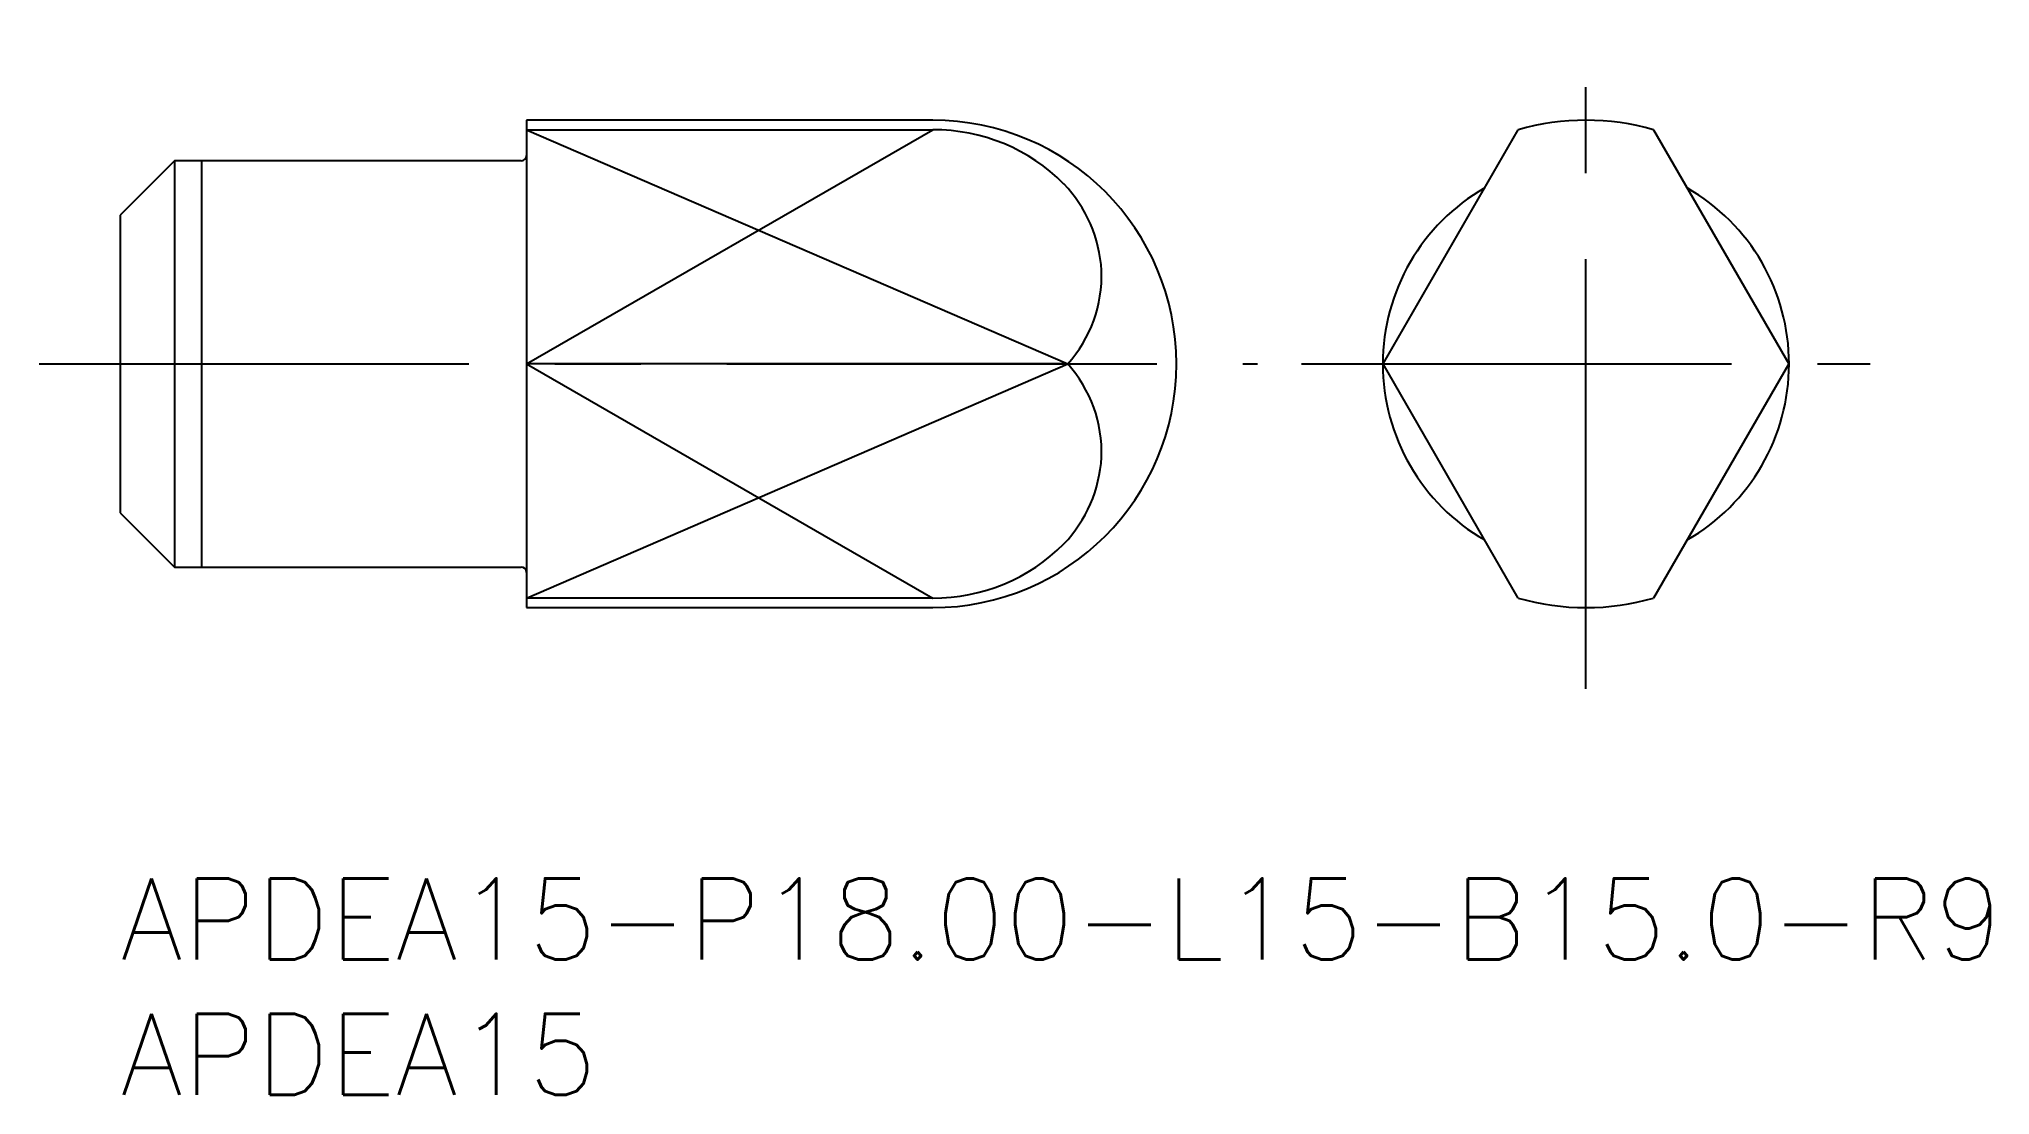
# Model space of a CAD drawing. Extents: x -3 to 69, y -8 to 31.
import ezdxf

# ---------------------------------------------------------------- set-up
doc = ezdxf.new("R2010")
doc.units = 0
doc.header["$LTSCALE"] = 0.5
doc.linetypes.add('CENTER', pattern=[50.8, 31.75, -6.35, 6.35, -6.35])
for name, color, linetype in [('MSM_CENTER', 1, 'CENTER'), ('MSM_CONTINUOUS', 7, 'CONTINUOUS'), ('MSM_NARROW', 5, 'CONTINUOUS'), ('MSM_PART_NUMBER', 7, 'CONTINUOUS')]:
    doc.layers.add(name, color=color, linetype=linetype)
doc.styles.get("Standard").update_dxf_attribs({"font": 'txt.shx', "height": 1, "bigfont": 'bigfont.shx'})

# ---------------------------------------------------------------- blocks, each defined once
blk = doc.blocks.new('*U13')
at = {"layer": 'MSM_PART_NUMBER'}
blk.add_text('APDEA15-P18.00-L15-B15.0-R9', height=3, dxfattribs=at).set_placement((0, -3))
blk = doc.blocks.new('*U14')
at = {"layer": 'MSM_PART_NUMBER'}
blk.add_text('APDEA15', height=3, dxfattribs=at).set_placement((0, -8))

msp = doc.modelspace()

# ---------------------------------------------------------------- linework, layer by layer
at = {"layer": 'MSM_CENTER'}
for p, q in [((54.123, 7), (54.123, 31)), ((-3, 19), (42, 19)), ((43.623, 19), (64.623, 19))]:
    msp.add_line(p, q, dxfattribs=at)
at = {"layer": 'MSM_CONTINUOUS'}
for p, q in [((30, 28), (15, 28)), ((15, 28), (15, 10)), ((15, 27.646), (30, 27.646)), ((46.631, 19), (51.623, 27.646)), ((56.623, 27.646), (61.614, 19)), ((2, 26.5), (0, 24.5)), ((14.8, 26.5), (2, 26.5)), ((2, 26.5), (2, 11.5)), ((0, 24.5), (0, 13.5)), ((34.987, 19), (15, 19)), ((51.623, 10.354), (46.631, 19)), ((61.614, 19), (56.623, 10.354)), ((0, 13.5), (2, 11.5)), ((2, 11.5), (14.8, 11.5)), ((30, 10.354), (15, 10.354)), ((15, 10), (30, 10))]:
    msp.add_line(p, q, dxfattribs=at)
for centre, radius, start, end in [((30, 19), 9, 270, 90), ((30.048, 20.894), 6.752, 44.7218, 90.41016), ((54.123, 19), 9, 73.87238, 106.12762), ((14.8, 26.7), 0.2, 270, 0), ((31.207, 22.167), 5.034, 3.2026, 43.70563), ((54.123, 19), 7.5, 119.88983, 240.11017), ((54.123, 19), 7.5, 299.88983, 60.11017), ((31.328, 22.271), 4.909, 318.21029, 2.06517), ((31.328, 15.729), 4.909, 357.93483, 41.78971), ((31.207, 15.833), 5.034, 316.29437, 356.7974), ((30.048, 17.106), 6.752, 269.58984, 315.2782), ((14.8, 11.3), 0.2, 0, 90), ((54.123, 19), 9, 253.87238, 286.12762)]:
    msp.add_arc(centre, radius, start, end, dxfattribs=at)
at = {"layer": 'MSM_NARROW'}
for p, q in [((15, 27.646), (34.987, 19)), ((15, 19), (30, 27.646)), ((3, 26.5), (3, 11.5)), ((15, 10.354), (34.987, 19)), ((15, 19), (30, 10.354))]:
    msp.add_line(p, q, dxfattribs=at)

# ---------------------------------------------------------------- block references
at = {"layer": 'MSM_CONTINUOUS'}
for name in ['*U13', '*U14']:
    msp.add_blockref(name, (0, 0), dxfattribs=at)

doc.saveas('drawing.dxf')
